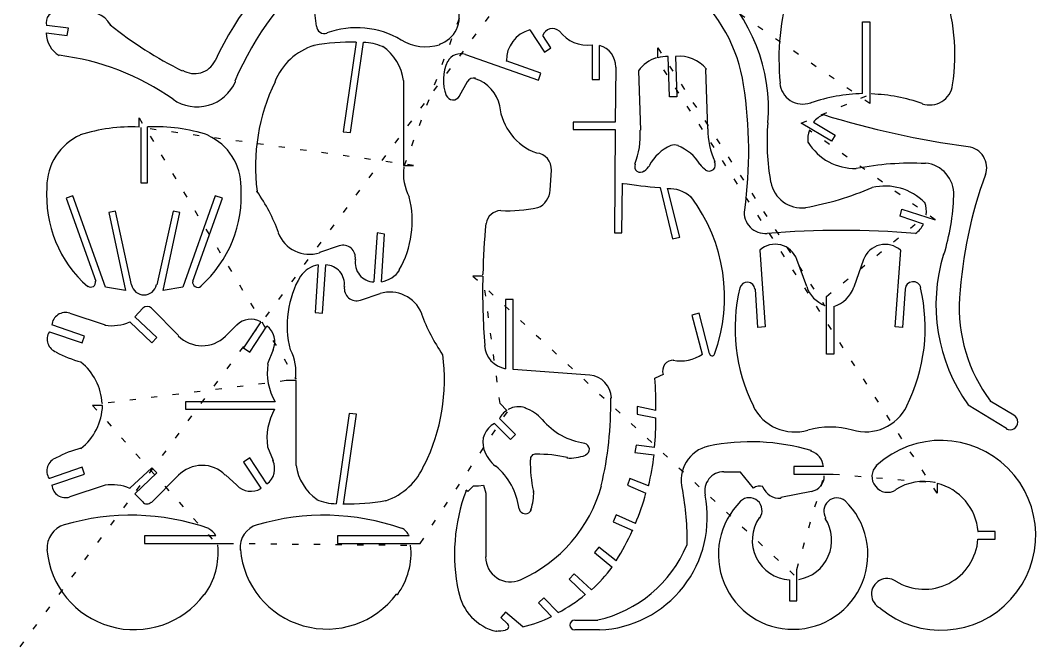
# Model space of a CAD drawing. Extents: x 0 to 16.4, y 0 to 19.3.
# Drawn here: x 0 to 16.42, y 0 to 10.12 of the extents above; entities that cross this region are included whole.
import ezdxf

# ---------------------------------------------------------------- set-up
doc = ezdxf.new("R2010")
doc.units = 0
doc.linetypes.add('DOT', pattern=[0.25, 0, -0.25])

msp = doc.modelspace()

# ---------------------------------------------------------------- linework, layer by layer
at = {"layer": '1', "color": 7, "linetype": 'DOT'}
for p, q in [((0, 0, 1), (11.75, 15.78, 4.45)), ((13.74, 8.78, 4.45), (9.87, 11.44, 4.45)), ((7.22, 10.48, 4.45), (6.2, 7.75, 4.45)), ((10.31, 9.68, 4.45), (13.01, 5.51, 4.45)), ((10.29, 9.51, 4.45), (10.287089, 9.519075, 4.45)), ((14.83, 2.48, 4.45), (10.29, 9.51, 4.45)), ((12.63, 8.46, 4.45), (13.77, 8.94, 4.45)), ((13.77, 8.94, 4.45), (13.769783, 8.93393, 4.45)), ((1.92, 8.55, 4.45), (4.46, 4.33, 4.45)), ((6.36, 7.78, 4.45), (1.95, 8.39, 4.45)), ((14.8, 6.9, 4.45), (12.76, 8.35, 4.45)), ((12.76, 8.35, 4.45), (12.763965, 8.348513, 4.45)), ((6.2, 7.75, 4.45), (6.202009, 7.749752, 4.45)), ((13.04, 5.66, 4.45), (14.66, 6.98, 4.45)), ((14.66, 6.98, 4.45), (14.654341, 6.980658, 4.45)), ((7.32, 5.99, 4.45), (12.59, 1.09, 4.45)), ((7.76, 3.93, 4.45), (7.48, 6.02, 4.45)), ((7.48, 6.02, 4.45), (7.481865, 6.019958, 4.45)), ((13.01, 5.51, 4.45), (13.012433, 5.516352, 4.45)), ((4.3, 4.3, 4.45), (1.33, 3.93, 4.45)), ((4.46, 4.33, 4.45), (4.453407, 4.330814, 4.45)), ((1.17, 3.9, 4.45), (3.19, 1.64, 4.45)), ((1.33, 3.93, 4.45), (1.323221, 3.929636, 4.45)), ((6.47, 1.67, 4.45), (7.9, 3.83, 4.45)), ((7.9, 3.83, 4.45), (7.896306, 3.836927, 4.45)), ((12.56, 1.25, 4.45), (13, 2.76, 4.45)), ((13, 2.76, 4.45), (13.004951, 2.76, 4.45)), ((13.15, 2.79, 4.45), (14.8, 2.65, 4.45)), ((14.8, 2.65, 4.45), (14.800512, 2.652417, 4.45)), ((7.41, 2.6, 4.45), (7.49, 2.61, 4.45)), ((3.35, 1.67, 4.45), (6.31, 1.64, 4.45)), ((3.19, 1.64, 4.45), (3.193907, 1.640408, 4.45)), ((6.31, 1.64, 4.45), (6.313907, 1.640408, 4.45)), ((12.59, 1.09, 4.45), (12.590684, 1.086084, 4.45))]:
    msp.add_line(p, q, dxfattribs=at)
at = {"layer": '1', "color": 7, "linetype": 'CONTINUOUS'}
for p, q in [((4.79, 10.03, 4.45), (4.76, 10.29, 4.45)), ((0.43, 10.04, 4.45), (0.426252, 10.038898, 4.45)), ((0.78, 10, 4.45), (0.43, 10.04, 4.45)), ((1.46, 10.06, 4.45), (1.45502, 10.053873, 4.45)), ((1.46, 10.05, 4.45), (1.46, 10.06, 4.45)), ((13.62, 8.94, 4.45), (13.62, 10.1, 4.45)), ((13.62, 10.1, 4.45), (13.74, 10.1, 4.45)), ((13.74, 10.1, 4.45), (13.74, 8.78, 4.45)), ((0.42, 9.92, 4.45), (0.76, 9.88, 4.45)), ((0.76, 9.88, 4.45), (0.78, 10, 4.45)), ((4.96, 9.92, 4.45), (4.961231, 9.916307, 4.45)), ((8.24, 9.97, 4.45), (8.48, 9.61, 4.45)), ((8.58, 9.68, 4.45), (8.45, 9.88, 4.45)), ((8.45, 9.88, 4.45), (8.450549, 9.879794, 4.45)), ((8.72, 9.95, 4.45), (8.72181, 9.951327, 4.45)), ((4.75, 9.72, 4.45), (4.750569, 9.717008, 4.45)), ((5.43, 9.77, 4.45), (5.22, 8.32, 4.45)), ((5.34, 8.31, 4.45), (5.55, 9.77, 4.45)), ((5.55, 9.77, 4.45), (5.549959, 9.768313, 4.45)), ((5.86, 9.7, 4.45), (5.862643, 9.703689, 4.45)), ((6.16, 9.81, 4.45), (6.157809, 9.806349, 4.45)), ((6.78, 9.74, 4.45), (6.783026, 9.730096, 4.45)), ((9.25, 9.73, 4.45), (9.25, 9.17, 4.45)), ((9.37, 9.72, 4.45), (9.369599, 9.718485, 4.45)), ((9.37, 9.17, 4.45), (9.37, 9.72, 4.45)), ((0.63, 9.56, 4.45), (0.628374, 9.557213, 4.45)), ((7.2, 9.57, 4.45), (8.38, 9.16, 4.45)), ((8.48, 9.61, 4.45), (8.58, 9.68, 4.45)), ((10.31, 9.52, 4.45), (10.31, 9.68, 4.45)), ((10.48, 9.54, 4.45), (10.480003, 9.540089, 4.45)), ((10.5, 8.89, 4.45), (10.48, 9.54, 4.45)), ((10.6, 9.54, 4.45), (10.62, 8.89, 4.45)), ((3.15, 9.47, 4.45), (3.150152, 9.469931, 4.45)), ((6.91, 9.46, 4.45), (6.912632, 9.458621, 4.45)), ((7.86, 9.47, 4.45), (7.863146, 9.470062, 4.45)), ((8.42, 9.27, 4.45), (7.86, 9.47, 4.45)), ((9.63, 9.37, 4.45), (9.62, 8.48, 4.45)), ((2.62, 9.31, 4.45), (2.625627, 9.319003, 4.45)), ((8.38, 9.16, 4.45), (8.42, 9.27, 4.45)), ((10, 9.31, 4.45), (10.03, 8.35, 4.45)), ((11.09, 9.33, 4.45), (11.0968, 9.335535, 4.45)), ((11.12, 8.37, 4.45), (11.09, 9.33, 4.45)), ((3.47, 9.14, 4.45), (3.480249, 9.135631, 4.45)), ((4.12, 9.13, 4.45), (4.116314, 9.131513, 4.45)), ((6.2, 9.15, 4.45), (6.2, 7.78, 4.45)), ((7.23, 9.13, 4.45), (7.1, 8.9, 4.45)), ((7.36, 9.18, 4.45), (7.362126, 9.187088, 4.45)), ((9.25, 9.17, 4.45), (9.37, 9.17, 4.45)), ((11.7, 9.08, 4.45), (11.700165, 9.080025, 4.45)), ((12.29, 9.11, 4.45), (12.282725, 9.109214, 4.45)), ((15.08, 9.08, 4.45), (15.079808, 9.080028, 4.45)), ((6.89, 8.91, 4.45), (6.888728, 8.909511, 4.45)), ((7.1, 8.9, 4.45), (7.103611, 8.897833, 4.45)), ((10.62, 8.89, 4.45), (10.5, 8.89, 4.45)), ((2.47, 8.85, 4.45), (2.470312, 8.850447, 4.45)), ((7.75, 8.74, 4.45), (7.7556, 8.741179, 4.45)), ((12.78, 8.79, 4.45), (12.79, 8.79, 4.45)), ((12.79, 8.79, 4.45), (12.788913, 8.793262, 4.45)), ((14.59, 8.78, 4.45), (14.588909, 8.776819, 4.45)), ((1.92, 8.4, 4.45), (1.92, 8.55, 4.45)), ((12.99, 8.6, 4.45), (12.990721, 8.598302, 4.45)), ((1.95, 8.39, 4.45), (1.95, 7.5, 4.45)), ((2.06, 8.39, 4.45), (2.059511, 8.400392, 4.45)), ((2.06, 7.5, 4.45), (2.06, 8.39, 4.45)), ((9.62, 8.48, 4.45), (8.94, 8.48, 4.45)), ((8.94, 8.48, 4.45), (8.94, 8.36, 4.45)), ((12.09, 8.47, 4.45), (12.093442, 8.469727, 4.45)), ((13.12, 8.17, 4.45), (12.63, 8.46, 4.45)), ((12.83, 8.48, 4.45), (13.18, 8.27, 4.45)), ((0.97, 8.27, 4.45), (0.969603, 8.271242, 4.45)), ((3.04, 8.27, 4.45), (3.036466, 8.262072, 4.45)), ((5.22, 8.32, 4.45), (5.34, 8.31, 4.45)), ((8.94, 8.36, 4.45), (9.62, 8.36, 4.45)), ((9.62, 8.36, 4.45), (9.61, 6.69, 4.45)), ((10.03, 8.35, 4.45), (10.026288, 8.34977, 4.45)), ((13.18, 8.27, 4.45), (13.12, 8.17, 4.45)), ((10.64, 8.1, 4.45), (10.638356, 8.095859, 4.45)), ((12.74, 8.15, 4.45), (12.742861, 8.151769, 4.45)), ((15.33, 8.08, 4.45), (15.330526, 8.083874, 4.45)), ((8.35, 7.98, 4.45), (8.350149, 7.980405, 4.45)), ((6.2, 7.78, 4.45), (6.36, 7.78, 4.45)), ((9.94, 7.8, 4.45), (9.945751, 7.797444, 4.45)), ((10.18, 7.78, 4.45), (10.175924, 7.782229, 4.45)), ((10.99, 7.8, 4.45), (10.98988, 7.799911, 4.45)), ((11.23, 7.84, 4.45), (11.234049, 7.841834, 4.45)), ((13.52, 7.73, 4.45), (13.520463, 7.727645, 4.45)), ((14.64, 7.81, 4.45), (14.640786, 7.817859, 4.45)), ((8.57, 7.38, 4.45), (8.59, 7.7, 4.45)), ((10.09, 7.69, 4.45), (10.091562, 7.68778, 4.45)), ((11.09, 7.71, 4.45), (11.085433, 7.702693, 4.45)), ((15.61, 7.63, 4.45), (15.613751, 7.628711, 4.45)), ((0.43, 7.43, 4.45), (0.428046, 7.43, 4.45)), ((1.95, 7.5, 4.45), (2.06, 7.5, 4.45)), ((3.57, 7.43, 4.45), (3.569872, 7.429991, 4.45)), ((9.73, 6.69, 4.45), (9.74, 7.49, 4.45)), ((9.74, 7.49, 4.45), (9.739913, 7.48936, 4.45)), ((10.34, 7.42, 4.45), (10.35, 7.42, 4.45)), ((10.35, 7.42, 4.45), (10.55, 6.59, 4.45)), ((10.67, 6.62, 4.45), (10.47, 7.41, 4.45)), ((10.47, 7.41, 4.45), (10.470493, 7.401627, 4.45)), ((12.14, 7.51, 4.45), (12.136724, 7.509412, 4.45)), ((13.78, 7.42, 4.45), (13.778662, 7.423062, 4.45)), ((0.85, 7.29, 4.45), (0.74, 7.25, 4.45)), ((0.74, 7.25, 4.45), (1.22, 5.91, 4.45)), ((1.38, 5.81, 4.45), (0.85, 7.29, 4.45)), ((3.15, 7.29, 4.45), (2.63, 5.81, 4.45)), ((2.79, 5.91, 4.45), (3.27, 7.25, 4.45)), ((3.27, 7.25, 4.45), (3.15, 7.29, 4.45)), ((3.82, 7.36, 4.45), (3.829361, 7.361204, 4.45)), ((3.83, 7.36, 4.45), (3.82, 7.36, 4.45)), ((6.29, 7.27, 4.45), (6.290485, 7.270122, 4.45)), ((10.84, 7.27, 4.45), (10.85, 7.27, 4.45)), ((10.85, 7.27, 4.45), (10.851185, 7.270889, 4.45)), ((15.1, 7.29, 4.45), (15.09964, 7.290013, 4.45)), ((8.37, 7.1, 4.45), (8.371451, 7.096651, 4.45)), ((12.7, 7.1, 4.45), (12.70053, 7.095583, 4.45)), ((14.23, 6.96, 4.45), (14.26, 7.07, 4.45)), ((14.26, 7.07, 4.45), (14.8, 6.9, 4.45)), ((14.63, 7.18, 4.45), (14.627814, 7.177848, 4.45)), ((1.54, 7.04, 4.45), (1.43, 7.02, 4.45)), ((1.43, 7.02, 4.45), (1.7, 5.76, 4.45)), ((1.8, 5.85, 4.45), (1.54, 7.04, 4.45)), ((2.47, 7.04, 4.45), (2.21, 5.85, 4.45)), ((2.31, 5.76, 4.45), (2.58, 7.02, 4.45)), ((2.58, 7.02, 4.45), (2.47, 7.04, 4.45)), ((7.77, 7.05, 4.45), (7.769929, 7.048553, 4.45)), ((11.72, 7.06, 4.45), (11.711159, 7.061072, 4.45)), ((14.61, 6.83, 4.45), (14.23, 6.96, 4.45)), ((7.53, 6.84, 4.45), (7.532942, 6.839529, 4.45)), ((4.17, 6.69, 4.45), (4.178193, 6.693065, 4.45)), ((5.77, 6.69, 4.45), (5.72, 5.91, 4.45)), ((5.89, 6.67, 4.45), (5.77, 6.69, 4.45)), ((5.84, 5.9, 4.45), (5.89, 6.67, 4.45)), ((9.61, 6.69, 4.45), (9.73, 6.69, 4.45)), ((10.55, 6.59, 4.45), (10.67, 6.62, 4.45)), ((14.48, 6.68, 4.45), (14.479594, 6.680568, 4.45)), ((5.16, 6.48, 4.45), (4.84, 6.37, 4.45)), ((11.96, 6.41, 4.45), (12.05, 5.17, 4.45)), ((14.15, 5.17, 4.45), (14.24, 6.41, 4.45)), ((14.24, 6.41, 4.45), (14.238666, 6.408506, 4.45)), ((4.84, 6.37, 4.45), (4.841104, 6.366411, 4.45)), ((5.42, 6.26, 4.45), (5.417044, 6.260443, 4.45)), ((12.56, 6.26, 4.45), (12.561878, 6.260698, 4.45)), ((12.72, 5.82, 4.45), (12.56, 6.26, 4.45)), ((13.64, 6.26, 4.45), (13.48, 5.81, 4.45)), ((14.94, 6.34, 4.45), (14.932167, 6.342385, 4.45)), ((4.82, 6.17, 4.45), (4.77, 5.4, 4.45)), ((4.89, 5.39, 4.45), (4.94, 6.17, 4.45)), ((4.94, 6.17, 4.45), (4.940078, 6.172407, 4.45)), ((6.13, 6.09, 4.45), (6.13456, 6.087004, 4.45)), ((4.53, 5.99, 4.45), (4.533711, 5.987561, 4.45)), ((7.48, 5.99, 4.45), (7.32, 5.99, 4.45)), ((1.09, 5.83, 4.45), (1.09, 5.82, 4.45)), ((1.09, 5.82, 4.45), (1.090489, 5.820557, 4.45)), ((1.22, 5.91, 4.45), (1.215771, 5.908943, 4.45)), ((1.7, 5.76, 4.45), (1.38, 5.81, 4.45)), ((2.21, 5.85, 4.45), (2.200359, 5.851836, 4.45)), ((2.63, 5.81, 4.45), (2.31, 5.76, 4.45)), ((2.92, 5.83, 4.45), (2.922791, 5.826651, 4.45)), ((5.24, 5.82, 4.45), (5.242956, 5.819557, 4.45)), ((5.72, 5.91, 4.45), (5.719539, 5.896168, 4.45)), ((11.64, 5.8, 4.45), (11.637869, 5.800507, 4.45)), ((11.89, 5.78, 4.45), (11.883329, 5.779487, 4.45)), ((11.93, 5.16, 4.45), (11.89, 5.78, 4.45)), ((13.48, 5.81, 4.45), (13.482907, 5.808948, 4.45)), ((14.31, 5.78, 4.45), (14.27, 5.16, 4.45)), ((14.56, 5.8, 4.45), (14.566491, 5.801623, 4.45)), ((5.5, 5.6, 4.45), (5.82, 5.71, 4.45)), ((5.82, 5.71, 4.45), (5.820601, 5.708008, 4.45)), ((7.97, 5.61, 4.45), (7.85, 5.61, 4.45)), ((7.85, 5.61, 4.45), (7.85, 4.49, 4.45)), ((7.97, 4.48, 4.45), (7.97, 5.61, 4.45)), ((13.04, 5.5, 4.45), (13.04, 5.66, 4.45)), ((15.19, 5.64, 4.45), (15.191671, 5.639891, 4.45)), ((1.85, 5.33, 4.45), (1.98, 5.47, 4.45)), ((2.12, 5.47, 4.45), (2.56, 5.03, 4.45)), ((13.04, 4.73, 4.45), (13.04, 5.5, 4.45)), ((13.16, 5.5, 4.45), (13.16, 4.73, 4.45)), ((0.8, 5.39, 4.45), (1.37, 5.2, 4.45)), ((2.21, 5, 4.45), (1.85, 5.33, 4.45)), ((4.77, 5.4, 4.45), (4.89, 5.39, 4.45)), ((6.49, 5.38, 4.45), (6.487118, 5.378922, 4.45)), ((6.49, 5.39, 4.45), (6.49, 5.38, 4.45)), ((10.98, 5.39, 4.45), (10.86, 5.36, 4.45)), ((10.86, 5.36, 4.45), (11.03, 4.73, 4.45)), ((11.15, 4.74, 4.45), (10.98, 5.39, 4.45)), ((0.51, 5.2, 4.45), (0.50955, 5.200041, 4.45)), ((1.04, 5.02, 4.45), (0.51, 5.2, 4.45)), ((1.37, 5.2, 4.45), (1.369508, 5.19687, 4.45)), ((1.77, 5.25, 4.45), (2.13, 4.91, 4.45)), ((3.32, 5.02, 4.45), (3.5, 5.2, 4.45)), ((3.5, 5.2, 4.45), (3.501965, 5.198035, 4.45)), ((3.89, 5.25, 4.45), (3.61, 4.83, 4.45)), ((3.71, 4.76, 4.45), (3.99, 5.18, 4.45)), ((3.99, 5.18, 4.45), (3.992298, 5.183024, 4.45)), ((12.05, 5.17, 4.45), (11.93, 5.16, 4.45)), ((14.27, 5.16, 4.45), (14.15, 5.17, 4.45)), ((0.47, 5.09, 4.45), (1, 4.91, 4.45)), ((1, 4.91, 4.45), (1.04, 5.02, 4.45)), ((2.13, 4.91, 4.45), (2.21, 5, 4.45)), ((2.56, 5.03, 4.45), (2.554968, 5.024968, 4.45)), ((0.58, 4.76, 4.45), (0.581589, 4.764768, 4.45)), ((3.61, 4.83, 4.45), (3.71, 4.76, 4.45)), ((4.09, 4.8, 4.45), (4, 4.57, 4.45)), ((4.37, 4.8, 4.45), (4.3647, 4.798666, 4.45)), ((7.51, 4.87, 4.45), (7.512339, 4.870182, 4.45)), ((0.98, 4.6, 4.45), (0.980538, 4.601983, 4.45)), ((6.83, 4.72, 4.45), (6.834835, 4.720624, 4.45)), ((10.56, 4.63, 4.45), (10.57, 4.63, 4.45)), ((10.57, 4.63, 4.45), (10.570034, 4.630585, 4.45)), ((11.03, 4.73, 4.45), (11.032618, 4.72611, 4.45)), ((11.23, 4.73, 4.45), (11.228806, 4.730299, 4.45)), ((13.16, 4.73, 4.45), (13.04, 4.73, 4.45)), ((4, 4.57, 4.45), (4.005166, 4.569231, 4.45)), ((7.85, 4.49, 4.45), (7.85059, 4.493931, 4.45)), ((9.21, 4.39, 4.45), (7.97, 4.48, 4.45)), ((4.46, 4.3, 4.45), (4.3, 4.3, 4.45)), ((4.46, 2.93, 4.45), (4.46, 4.3, 4.45)), ((10.27, 4.34, 4.45), (10.261659, 4.339155, 4.45)), ((10.4, 4.4, 4.45), (10.27, 4.34, 4.45)), ((4.12, 3.96, 4.45), (2.67, 3.96, 4.45)), ((2.67, 3.96, 4.45), (2.67, 3.84, 4.45)), ((9.55, 4.02, 4.45), (9.561043, 4.020298, 4.45)), ((15.69, 3.97, 4.45), (15.691247, 3.970934, 4.45)), ((16.07, 3.74, 4.45), (15.69, 3.97, 4.45)), ((1.33, 3.9, 4.45), (1.17, 3.9, 4.45)), ((2.67, 3.84, 4.45), (4.11, 3.84, 4.45)), ((4.11, 3.84, 4.45), (4.113016, 3.838292, 4.45)), ((7.87, 3.82, 4.45), (7.76, 3.93, 4.45)), ((8.17, 3.86, 4.45), (8.168275, 3.854633, 4.45)), ((10.28, 3.82, 4.45), (9.98, 3.88, 4.45)), ((9.98, 3.88, 4.45), (9.98, 3.76, 4.45)), ((11.86, 3.89, 4.45), (11.852623, 3.886256, 4.45)), ((14.34, 3.89, 4.45), (14.337335, 3.891343, 4.45)), ((15.33, 3.91, 4.45), (15.95, 3.53, 4.45)), ((5.32, 3.77, 4.45), (5.11, 2.31, 4.45)), ((5.23, 2.3, 4.45), (5.44, 3.76, 4.45)), ((5.44, 3.76, 4.45), (5.32, 3.77, 4.45)), ((8.01, 3.43, 4.45), (7.75, 3.69, 4.45)), ((7.75, 3.69, 4.45), (7.751916, 3.689011, 4.45)), ((8.44, 3.67, 4.45), (8.442357, 3.671964, 4.45)), ((9.98, 3.76, 4.45), (10.28, 3.7, 4.45)), ((10.28, 3.7, 4.45), (10.27715, 3.699939, 4.45)), ((7.67, 3.61, 4.45), (7.93, 3.35, 4.45)), ((13.46, 3.5, 4.45), (13.460879, 3.503014, 4.45)), ((15.95, 3.53, 4.45), (15.945534, 3.522556, 4.45)), ((7.93, 3.35, 4.45), (8.01, 3.43, 4.45)), ((9.13, 3.29, 4.45), (9.128605, 3.283026, 4.45)), ((0.98, 3.2, 4.45), (0.978831, 3.201471, 4.45)), ((0.98, 3.21, 4.45), (0.98, 3.2, 4.45)), ((4, 3.23, 4.45), (4.09, 3.01, 4.45)), ((7.5, 3.19, 4.45), (7.499047, 3.189682, 4.45)), ((9.96, 3.26, 4.45), (9.94, 3.14, 4.45)), ((9.94, 3.14, 4.45), (10.25, 3.1, 4.45)), ((10.26, 3.22, 4.45), (9.96, 3.26, 4.45)), ((11.13, 3.24, 4.45), (11.129853, 3.240707, 4.45)), ((12.79, 3.17, 4.45), (12.787118, 3.159913, 4.45)), ((0.58, 3.05, 4.45), (0.579039, 3.051816, 4.45)), ((3.71, 3.05, 4.45), (3.61, 2.98, 4.45)), ((3.61, 2.98, 4.45), (3.89, 2.56, 4.45)), ((3.99, 2.63, 4.45), (3.71, 3.05, 4.45)), ((4.09, 3.01, 4.45), (4.086534, 3.008446, 4.45)), ((8.25, 3.02, 4.45), (8.249135, 3.020021, 4.45)), ((8.84, 3.05, 4.45), (8.85, 3.05, 4.45)), ((8.85, 3.05, 4.45), (8.851508, 3.056512, 4.45)), ((9.14, 3.1, 4.45), (9.142362, 3.093187, 4.45)), ((10.25, 3.1, 4.45), (10.25185, 3.099774, 4.45)), ((1, 2.9, 4.45), (0.47, 2.72, 4.45)), ((1.04, 2.79, 4.45), (1, 2.9, 4.45)), ((2.13, 2.89, 4.45), (1.77, 2.56, 4.45)), ((1.85, 2.47, 4.45), (2.21, 2.81, 4.45)), ((2.21, 2.81, 4.45), (2.13, 2.89, 4.45)), ((6.54, 2.94, 4.45), (6.534897, 2.942095, 4.45)), ((7.69, 2.92, 4.45), (7.68642, 2.915646, 4.45)), ((11.38, 2.82, 4.45), (11.38, 2.828058, 4.45)), ((11.65, 2.82, 4.45), (11.38, 2.82, 4.45)), ((11.86, 2.56, 4.45), (11.65, 2.82, 4.45)), ((12.99, 2.91, 4.45), (12.51, 2.91, 4.45)), ((12.51, 2.91, 4.45), (12.51, 2.79, 4.45)), ((13.85, 2.93, 4.45), (13.85, 2.94, 4.45)), ((13.85, 2.94, 4.45), (13.856221, 2.933181, 4.45)), ((0.47, 2.72, 4.45), (0.465818, 2.717212, 4.45)), ((0.51, 2.61, 4.45), (1.04, 2.79, 4.45)), ((2.56, 2.77, 4.45), (2.12, 2.33, 4.45)), ((3.32, 2.78, 4.45), (3.315033, 2.775033, 4.45)), ((3.5, 2.61, 4.45), (3.32, 2.78, 4.45)), ((9.86, 2.72, 4.45), (9.82, 2.61, 4.45)), ((10.16, 2.6, 4.45), (9.86, 2.72, 4.45)), ((12.51, 2.79, 4.45), (13.15, 2.79, 4.45)), ((14.83, 2.64, 4.45), (14.83, 2.48, 4.45)), ((1.37, 2.61, 4.45), (0.8, 2.42, 4.45)), ((1.77, 2.56, 4.45), (1.769022, 2.557774, 4.45)), ((1.98, 2.34, 4.45), (1.85, 2.47, 4.45)), ((3.89, 2.56, 4.45), (3.892258, 2.556189, 4.45)), ((7.21, 2.52, 4.45), (7.212127, 2.528507, 4.45)), ((7.24, 2.51, 4.45), (7.33, 2.6, 4.45)), ((7.33, 2.6, 4.45), (7.41, 2.6, 4.45)), ((7.49, 2.61, 4.45), (7.53, 2.48, 4.45)), ((7.53, 2.48, 4.45), (7.53, 1.45, 4.45)), ((8.3, 2.51, 4.45), (8.31, 2.51, 4.45)), ((8.31, 2.51, 4.45), (8.303231, 2.509746, 4.45)), ((9.4, 2.6, 4.45), (9.39747, 2.600596, 4.45)), ((9.82, 2.61, 4.45), (10.12, 2.48, 4.45)), ((10.12, 2.48, 4.45), (10.119931, 2.480019, 4.45)), ((10.71, 2.55, 4.45), (10.705077, 2.548724, 4.45)), ((12.01, 2.58, 4.45), (12.012537, 2.587105, 4.45)), ((12.8, 2.51, 4.45), (12.3, 2.41, 4.45)), ((14.16, 2.54, 4.45), (14.163988, 2.533558, 4.45)), ((0.8, 2.42, 4.45), (0.799857, 2.420429, 4.45)), ((2.12, 2.33, 4.45), (2.115192, 2.334808, 4.45)), ((4.79, 2.38, 4.45), (4.8, 2.38, 4.45)), ((4.8, 2.38, 4.45), (4.799754, 2.37965, 4.45)), ((5.11, 2.31, 4.45), (5.110018, 2.311507, 4.45)), ((5.23, 2.31, 4.45), (5.23, 2.3, 4.45)), ((5.91, 2.36, 4.45), (5.909431, 2.362992, 4.45)), ((11.08, 2.45, 4.45), (11.075995, 2.449195, 4.45)), ((11.65, 2.35, 4.45), (11.648019, 2.352123, 4.45)), ((12.3, 2.41, 4.45), (12.300772, 2.399193, 4.45)), ((13.34, 2.36, 4.45), (13.339885, 2.359881, 4.45)), ((8.07, 2.23, 4.45), (8.066762, 2.22958, 4.45)), ((8.26, 2.22, 4.45), (8.266747, 2.217751, 4.45)), ((9.64, 2.13, 4.45), (9.59, 2.02, 4.45)), ((9.59, 2.02, 4.45), (9.91, 1.88, 4.45)), ((9.95, 1.99, 4.45), (9.64, 2.13, 4.45)), ((11.96, 2.08, 4.45), (11.95277, 2.085005, 4.45)), ((13.02, 2.07, 4.45), (13.029057, 2.075721, 4.45)), ((0.71, 1.97, 4.45), (0.71045, 1.968485, 4.45)), ((3.05, 1.91, 4.45), (3.048395, 1.906434, 4.45)), ((3.83, 1.97, 4.45), (3.83045, 1.968485, 4.45)), ((6.17, 1.91, 4.45), (6.172218, 1.914929, 4.45)), ((9.91, 1.88, 4.45), (9.902936, 1.883182, 4.45)), ((15.49, 1.86, 4.45), (15.492737, 1.86022, 4.45)), ((15.77, 1.86, 4.45), (15.49, 1.86, 4.45)), ((15.77, 1.74, 4.45), (15.77, 1.86, 4.45)), ((3.16, 1.79, 4.45), (2.01, 1.79, 4.45)), ((2.01, 1.79, 4.45), (2.01, 1.67, 4.45)), ((2.01, 1.67, 4.45), (3.35, 1.67, 4.45)), ((6.29, 1.79, 4.45), (5.13, 1.79, 4.45)), ((5.13, 1.79, 4.45), (5.13, 1.67, 4.45)), ((5.13, 1.67, 4.45), (6.47, 1.67, 4.45)), ((15.49, 1.74, 4.45), (15.77, 1.74, 4.45)), ((0.43, 1.57, 4.45), (0.435132, 1.570395, 4.45)), ((3.55, 1.57, 4.45), (3.555132, 1.570395, 4.45)), ((3.56, 1.57, 4.45), (3.55, 1.57, 4.45)), ((9.36, 1.61, 4.45), (9.29, 1.52, 4.45)), ((9.29, 1.52, 4.45), (9.57, 1.29, 4.45)), ((9.64, 1.39, 4.45), (9.36, 1.61, 4.45)), ((10.78, 1.64, 4.45), (10.78885, 1.639927, 4.45)), ((7.53, 1.45, 4.45), (7.526887, 1.45, 4.45)), ((8.96, 1.18, 4.45), (8.88, 1.09, 4.45)), ((9.24, 0.92, 4.45), (8.96, 1.18, 4.45)), ((9.57, 1.29, 4.45), (9.574308, 1.286764, 4.45)), ((12.56, 0.74, 4.45), (12.56, 1.25, 4.45)), ((8.09, 1.08, 4.45), (8.088597, 1.083195, 4.45)), ((8.88, 1.09, 4.45), (9.14, 0.84, 4.45)), ((12.44, 1.08, 4.45), (12.44, 0.74, 4.45)), ((14.16, 1.06, 4.45), (14.159606, 1.059367, 4.45)), ((2.98, 0.84, 4.45), (2.974462, 0.84413, 4.45)), ((6.1, 0.84, 4.45), (6.086474, 0.850085, 4.45)), ((7.09, 0.89, 4.45), (7.085165, 0.888986, 4.45)), ((9.14, 0.84, 4.45), (9.138603, 0.8417, 4.45)), ((8.47, 0.79, 4.45), (8.38, 0.71, 4.45)), ((8.38, 0.71, 4.45), (8.59, 0.49, 4.45)), ((8.7, 0.55, 4.45), (8.47, 0.79, 4.45)), ((12.44, 0.74, 4.45), (12.56, 0.74, 4.45)), ((7.85, 0.56, 4.45), (7.77, 0.47, 4.45)), ((8.13, 0.32, 4.45), (7.85, 0.56, 4.45)), ((13.91, 0.62, 4.45), (13.911106, 0.622312, 4.45)), ((7.77, 0.47, 4.45), (7.88, 0.37, 4.45)), ((7.88, 0.37, 4.45), (7.883012, 0.373012, 4.45)), ((8.59, 0.49, 4.45), (8.592032, 0.485661, 4.45)), ((8.97, 0.43, 4.45), (9.34, 0.43, 4.45)), ((9.34, 0.43, 4.45), (9.339663, 0.4315, 4.45)), ((7.69, 0.25, 4.45), (7.7, 0.25, 4.45)), ((7.7, 0.25, 4.45), (7.699593, 0.248237, 4.45)), ((7.85, 0.27, 4.45), (7.850231, 0.268419, 4.45)), ((9.37, 0.27, 4.45), (8.97, 0.27, 4.45))]:
    msp.add_line(p, q, dxfattribs=at)
for centre, radius, start, end in [((7.52, 7.48, 4.45), 4.801604, 96.577385, 155.516545), ((8.23, 7.1, 4.45), 5.178726, 103.848477, 156.801409), ((11.77, 9.57, 4.45), 3.345878, 351.579304, 406.574329), ((16.21, 9.5, 4.45), 3.939353, 140.976702, 185.681649), ((9.32, 8.69, 4.45), 2.782175, 355.458965, 407.76787), ((9.19, 8.7, 4.45), 2.538602, 8.608886, 49.32506), ((0.6, 10.09, 4.45), 0.181108, 83.659808, 196.38954), ((1.08, 9.83, 4.45), 0.43909, 30.068583, 105.945396), ((6.64, 10.18, 4.45), 0.461736, 287.650124, 380.409883), ((5.28, 14.76, 4.45), 6.064495, 230.896964, 243.984228), ((4.92, 10.04, 4.45), 0.130384, 184.398705, 288.434949), ((0.84, 9.92, 4.45), 0.42, 180, 239.743563), ((5.44, 8.61, 4.45), 1.39517, 59.036243, 110.123451), ((8.37, 9.48, 4.45), 0.506952, 104.858614, 181.123303), ((8.61, 9.82, 4.45), 0.170294, 49.763642, 159.443955), ((9.17, 10.28, 4.45), 0.555788, 216.253838, 278.275893), ((5.07, 8.74, 4.45), 1.030922, 108.083445, 157.68056), ((5.33, 6.67, 4.45), 3.101612, 88.15239, 100.767032), ((5.53, 8.94, 4.45), 0.828553, 66.529007, 88.619646), ((5.38, 9.03, 4.45), 0.828734, 8.32565, 54.38151), ((6.56, 10.46, 4.45), 0.763217, 238.392498, 286.990823), ((9.28, 9.38, 4.45), 0.350143, 358.363423, 435.17352), ((0.11, 5.47, 4.45), 4.122924, 55.076297, 82.754325), ((7.12, 9.35, 4.45), 0.234094, 70.016893, 152.354025), ((10.46, 8.98, 4.45), 0.560446, 87.954592, 105.524111), ((10.66, 8.98, 4.45), 0.563205, 39.143986, 96.115504), ((2.82, 9.63, 4.45), 0.366742, 237.994617, 334.133643), ((7.54, 9.16, 4.45), 0.697782, 154.536655, 201.037511), ((10.46, 8.98, 4.45), 0.566127, 107.783888, 144.344672), ((2.86, 9.4, 4.45), 0.67424, 234.659893, 336.914866), ((6.93, 7.76, 4.45), 3.12618, 154.008707, 187.328996), ((7.33, 9.08, 4.45), 0.111803, 73.300756, 153.434949), ((7.18, 8.62, 4.45), 0.588218, 11.888658, 72.181111), ((4.58, 8, 4.45), 7.201611, 352.499991, 368.625183), ((12.66, 9.15, 4.45), 0.379473, 186.170175, 288.434949), ((14.71, 9.13, 4.45), 0.373363, 251.075356, 352.303948), ((7, 8.96, 4.45), 0.12083, 204.443955, 329.036243), ((13.7, 6.06, 4.45), 2.881111, 91.59114, 108.434949), ((13.67, 6.14, 4.45), 2.795711, 70.787328, 87.954592), ((8.67, 8.85, 4.45), 0.926553, 186.818215, 249.805666), ((13.16, 8.2, 4.45), 0.432782, 113.025492, 139.6859), ((17.3, 22.58, 4.45), 14.629303, 252.865597, 262.263049), ((1.81, 5.64, 4.45), 2.762191, 87.71768, 107.713047), ((2.19, 5.63, 4.45), 2.773464, 72.153015, 92.696721), ((15.82, 8.17, 4.45), 3.742045, 175.401659, 190.167775), ((1.35, 7.43, 4.45), 0.921954, 114.34109, 180), ((2.67, 7.44, 4.45), 0.900056, 359.363406, 425.973493), ((8.74, 8.27, 4.45), 1.288759, 338.611377, 363.548682), ((12.4, 8.37, 4.45), 1.28, 180, 204.37012), ((13.16, 8.2, 4.45), 0.422966, 159.443955, 186.788975), ((10.82, 7.43, 4.45), 0.734098, 114.120983, 151.326854), ((10.58, 7.96, 4.45), 0.152315, 66.801409, 113.198591), ((10.37, 7.42, 4.45), 0.727186, 31.504267, 68.344011), ((13.5, 8.62, 4.45), 0.890225, 211.733519, 271.287329), ((15.29, 7.74, 4.45), 0.342345, 341.029592, 443.290163), ((8.33, 7.72, 4.45), 0.260768, 355.601295, 445.601295), ((7.01, 7.65, 4.45), 0.814125, 172.962059, 207.824096), ((10.03, 7.76, 4.45), 0.092195, 156.037511, 310.601295), ((9.9, 7.96, 4.45), 0.332866, 305.134193, 327.264774), ((11.26, 8, 4.45), 0.336155, 216.528855, 239.620874), ((11.14, 7.79, 4.45), 0.102956, 237.994617, 389.054604), ((14.42, 3.15, 4.45), 4.66519, 87.297056, 101.117342), ((14.59, 7.31, 4.45), 0.510392, 357.754257, 444.289407), ((22.37, 5.17, 4.45), 7.193692, 160.003284, 176.254784), ((2.38, 7.29, 4.45), 1.955019, 175.893503, 228.731397), ((1.62, 7.29, 4.45), 1.954891, 311.682219, 364.106497), ((11.72, 21.99, 4.45), 14.635208, 262.224254, 264.589362), ((10.5, 6.9, 4.45), 0.502494, 47.419509, 93.366461), ((12.64, 7.6, 4.45), 0.508035, 190.203974, 276.842773), ((11.91, 11.7, 4.45), 4.667344, 279.744863, 293.601281), ((13.99, 6.55, 4.45), 0.894986, 44.548861, 103.570434), ((1.31, 5.62, 4.45), 3.062352, 20.512124, 34.624155), ((4.74, 6.88, 4.45), 1.598812, 330.388468, 374.123187), ((8.24, 7.4, 4.45), 0.330606, 293.428693, 356.531771), ((8.69, 5.65, 4.45), 2.701481, 340.089374, 396.869898), ((11.36, 7.43, 4.45), 3.742259, 343.066119, 357.856239), ((7.88, 9.29, 4.45), 2.244148, 267.188626, 282.611885), ((14.23, 7.03, 4.45), 0.4272, 353.367485, 380.556045), ((7.78, 6.8, 4.45), 0.2502, 92.29061, 170.909723), ((12.05, 7.02, 4.45), 0.341321, 173.088773, 275.042451), ((18.92, 5.76, 4.45), 11.441088, 174.583408, 178.698047), ((14.23, 7.03, 4.45), 0.429418, 305.537678, 332.241459), ((4.68, 6.89, 4.45), 0.547814, 201.412969, 287.102729), ((13.28, -7.9, 4.45), 14.629299, 85.294903, 94.705097), ((5.22, 6.29, 4.45), 0.199249, 351.469234, 467.525568), ((12.21, 6.13, 4.45), 0.375366, 20.376435, 131.7603), ((13.99, 6.13, 4.45), 0.373363, 48.2397, 159.623565), ((5.73, 6.21, 4.45), 0.314006, 170.837653, 268.090848), ((17.6, 5.53, 4.45), 2.788781, 163.063916, 215.513795), ((4.88, 5.76, 4.45), 0.414367, 98.32565, 146.689369), ((4.93, 5.86, 4.45), 0.31257, 352.647621, 448.15239), ((5.78, 6.32, 4.45), 0.424264, 278.130102, 326.689369), ((5.92, 5.19, 4.45), 1.603777, 150.07787, 194.123187), ((18.92, 5.76, 4.45), 11.442312, 178.84823, 184.46014), ((1.14, 5.89, 4.45), 0.078102, 230.194429, 374.036243), ((2, 5.89, 4.45), 0.203961, 191.309932, 349.215702), ((2.87, 5.89, 4.45), 0.082462, 165.963757, 309.805571), ((5.44, 5.79, 4.45), 0.199249, 171.469234, 287.525568), ((14.37, 5.15, 4.45), 2.808505, 166.607502, 206.656286), ((11.76, 5.77, 4.45), 0.123693, 4.398705, 165.963757), ((13.19, 5.98, 4.45), 0.496488, 198.799885, 249.044223), ((13.01, 5.98, 4.45), 0.502892, 287.354025, 340.114835), ((14.44, 5.77, 4.45), 0.130384, 14.036243, 175.601295), ((11.84, 5.15, 4.45), 2.796587, 333.251896, 373.439952), ((5.98, 5.18, 4.45), 0.551543, 22.380135, 106.798372), ((17.72, 5.49, 4.45), 2.534443, 176.606989, 216.824712), ((2.05, 5.4, 4.45), 0.098995, 45, 135), ((0.73, 5.18, 4.45), 0.221359, 71.565051, 174.805571), ((3.73, 4.97, 4.45), 0.32249, 60.255119, 135), ((9.35, 6.45, 4.45), 3.056681, 200.512124, 214.469907), ((1.48, 5.9, 4.45), 0.711758, 261.06941, 294.044223), ((3.8, 4.93, 4.45), 0.317805, 335.854458, 412.765166), ((0.65, 4.97, 4.45), 0.216333, 146.309932, 251.565051), ((2.94, 5.41, 4.45), 0.544518, 225, 314.255941), ((3.65, 4.43, 4.45), 0.809506, 352.962059, 387.198128), ((7.91, 4.89, 4.45), 0.4005, 182.862405, 261.469234), ((1.49, 6.48, 4.45), 1.945893, 242.118036, 254.822273), ((0.4, 3.88, 4.45), 0.924554, 3.077455, 51.146626), ((3.73, 4.32, 4.45), 3.130575, 333.844197, 367.352379), ((10.56, 4.46, 4.45), 0.17088, 86.633539, 200.556045), ((10.68, 5.25, 4.45), 0.631506, 259.045937, 303.943587), ((11.19, 4.74, 4.45), 0.04, 180, 345.963757), ((4.94, 4.43, 4.45), 0.945145, 171.528855, 209.820073), ((9.18, 4.01, 4.45), 0.381182, 1.548158, 85.486012), ((6.32, 3.94, 4.45), 3.961818, 358.264295, 365.782392), ((3.8, 3.92, 4.45), 5.750869, 346.736671, 360.996348), ((0.4, 3.93, 4.45), 0.930484, 308.467863, 358.15239), ((4.94, 3.37, 4.45), 0.950368, 150.478638, 188.471145), ((8.06, 3.53, 4.45), 0.346699, 123.231711, 152.700428), ((8.06, 3.53, 4.45), 0.347851, 71.565051, 118.072487), ((7.99, 3.3, 4.45), 0.58258, 39.427802, 72.181111), ((12.53, 4.23, 4.45), 0.759605, 206.906093, 286.049005), ((13.67, 4.22, 4.45), 0.74686, 253.739795, 333.778033), ((9.28, 4.37, 4.45), 1.090367, 219.805571, 262.092837), ((6.07, 3.61, 4.45), 4.208111, 354.682302, 361.224664), ((16.01, 3.63, 4.45), 0.1253, 239.036243, 421.38954), ((7.83, 3.3, 4.45), 0.348855, 117.299572, 198.434949), ((13.1, 2.23, 4.45), 1.320038, 74.173846, 105.826154), ((11.82, -0.08, 4.45), 3.391666, 73.381659, 101.74072), ((14.89, 1.8, 4.45), 1.533884, 230.290081, 492.373594), ((1.49, 1.33, 4.45), 1.947948, 105.177727, 117.881964), ((8.06, 3.37, 4.45), 0.588218, 197.818889, 230.572198), ((9.11, 3.19, 4.45), 0.094868, 288.434949, 438.690068), ((11.25, 2.69, 4.45), 0.562939, 102.308016, 194.534455), ((12.71, 2.89, 4.45), 0.280713, 4.085617, 74.054604), ((0.65, 2.84, 4.45), 0.221359, 108.434949, 213.690068), ((3.8, 2.88, 4.45), 0.314006, 307.234834, 384.145542), ((10.33, 2.97, 4.45), 2.081466, 178.622963, 192.767663), ((8.33, 3.03, 4.45), 0.080623, 82.874984, 187.125016), ((8.38, 1.02, 4.45), 2.090383, 76.964163, 91.096436), ((8.88, 3.85, 4.45), 0.800999, 267.137595, 289.119726), ((6.07, 3.61, 4.45), 4.212861, 346.128683, 353.043748), ((2.94, 2.4, 4.45), 0.530377, 45, 135.763898), ((5.27, 3.05, 4.45), 0.818841, 188.426969, 234.950627), ((5.59, 3.33, 4.45), 1.021421, 288.257563, 337.68056), ((6.99, 2.09, 4.45), 1.085772, 7.386043, 49.856604), ((11.38, 2.52, 4.45), 0.308058, 90, 193.134022), ((14.03, 2.75, 4.45), 0.254558, 135, 301.75948), ((12.75, 2.76, 4.45), 0.254951, 281.309932, 360), ((14.62, 1.8, 4.45), 0.871321, 78.043416, 121.865978), ((14.62, 1.79, 4.45), 0.875557, 4.600096, 76.12247), ((0.73, 2.63, 4.45), 0.220907, 185.194429, 288.434949), ((1.48, 1.9, 4.45), 0.718471, 66.279604, 98.806793), ((3.73, 2.83, 4.45), 0.318277, 223.72697, 300.650668), ((9.95, 1.49, 4.45), 2.9272, 159.398136, 191.848266), ((7.2, 2.48, 4.45), 0.05, 36.869898, 75.963757), ((7.15, 3.22, 4.45), 2.333859, 293.713595, 344.59416), ((7.51, 2.48, 4.45), 0.793788, 340.880274, 362.147585), ((6.07, 3.61, 4.45), 4.204617, 337.338206, 344.410241), ((5.96, 1.68, 4.45), 4.829016, 359.524527, 370.379132), ((11.96, 2.44, 4.45), 0.156205, 70.346176, 129.805571), ((12.28, 2.69, 4.45), 0.291548, 202.166346, 274.085617), ((2.05, 2.4, 4.45), 0.092195, 220.601295, 315), ((5.12, 3.14, 4.45), 0.828553, 246.529007, 269.309723), ((5.33, 5.41, 4.45), 3.101612, 268.15239, 280.767032), ((9.29, 2.09, 4.45), 1.821757, 272.516876, 371.371475), ((12.5, 1.49, 4.45), 1.209173, 134.664941, 406.005086), ((11.79, 2.2, 4.45), 0.208087, 324.782407, 493.025066), ((13.21, 2.19, 4.45), 0.214009, 52.594643, 212.275644), ((8.17, 2.25, 4.45), 0.10198, 191.309932, 341.565051), ((1.79, -1.67, 4.45), 3.79526, 70.61021, 106.525796), ((4.91, -1.67, 4.45), 3.79526, 70.61021, 106.525796), ((12.48, 1.72, 4.45), 0.641249, 145.304846, 266.423666), ((12.48, 1.72, 4.45), 0.643506, 279.904183, 392.949215), ((0.82, 1.6, 4.45), 0.386005, 106.557071, 184.398705), ((2.96, 1.71, 4.45), 0.215407, 21.801409, 65.772255), ((3.94, 1.6, 4.45), 0.386005, 106.557071, 184.398705), ((6.08, 1.71, 4.45), 0.224722, 20.854458, 65.772255), ((6.07, 3.61, 4.45), 4.203962, 328.124637, 335.747443), ((14.62, 1.8, 4.45), 0.872067, 238.134022, 356.054814), ((1.84, 1.69, 4.45), 1.415097, 184.864514, 323.291271), ((2.04, 1.52, 4.45), 1.160172, 324.117863, 365.957131), ((4.96, 1.69, 4.45), 1.405133, 184.899092, 323.291271), ((5.16, 1.52, 4.45), 1.160172, 324.117863, 365.957131), ((8.89, 2.43, 4.45), 2.048463, 282.680383, 337.315589), ((7.93, 1.45, 4.45), 0.403113, 180, 293.385221), ((7.48, 2.86, 4.45), 2.619389, 312.214834, 323.086265), ((14.02, 0.85, 4.45), 0.252389, 56.309932, 244.440035), ((7.88, 1.03, 4.45), 0.802309, 190.049349, 257.005383), ((7.48, 2.86, 4.45), 2.612374, 297.84026, 309.412756), ((7.84, 0.33, 4.45), 0.060828, 279.462322, 405), ((7.48, 2.86, 4.45), 2.62185, 284.354256, 295.09625), ((8.97, 0.35, 4.45), 0.08, 90, 270), ((7.47, 2.87, 4.45), 2.62922, 274.799836, 278.315126)]:
    msp.add_arc(centre, radius, start, end, dxfattribs=at)

doc.saveas('drawing.dxf')
